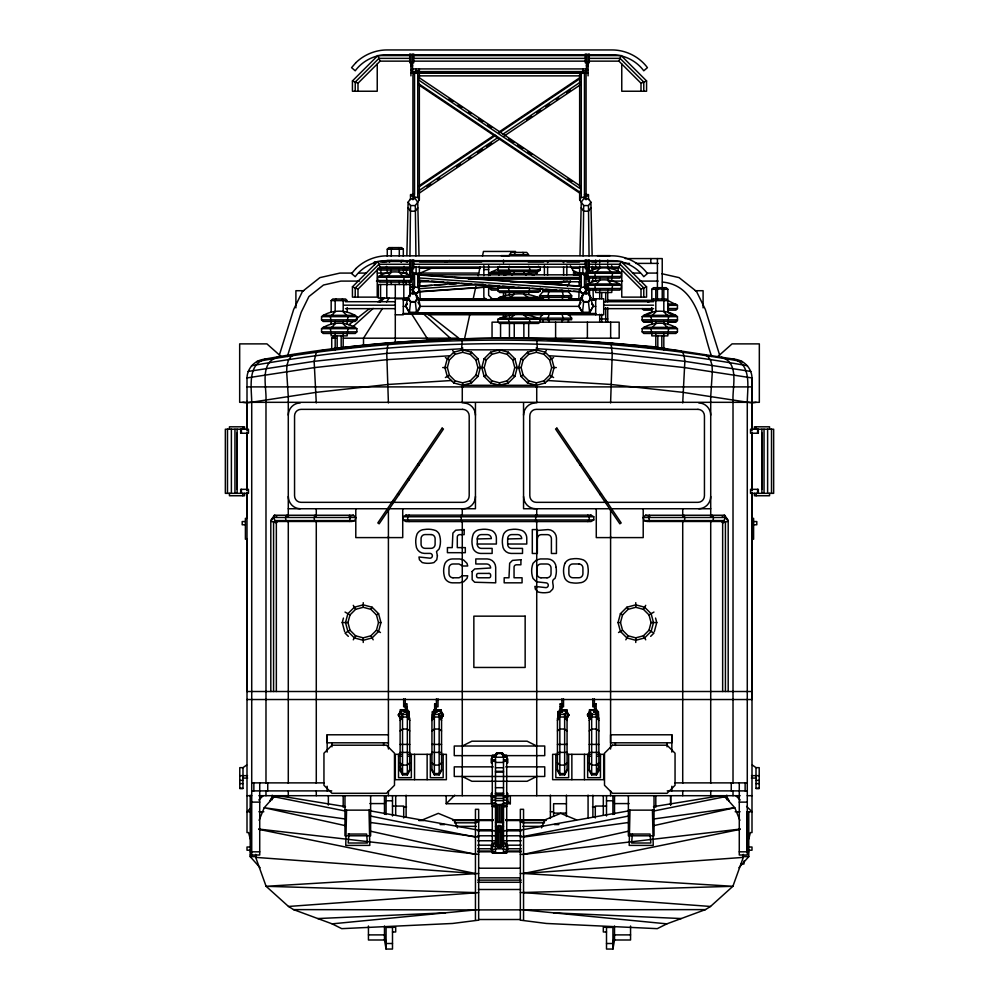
<?xml version="1.0" encoding="UTF-8"?>
<svg xmlns="http://www.w3.org/2000/svg" width="999" height="999" viewBox="0 0 999 999"><rect width="100%" height="100%" fill="white"/><g stroke="black" fill="none" stroke-linecap="round" stroke-linejoin="round"><path stroke-width="1.5" d="M247.003 538.611L247.003 691.508L751.997 691.508M247.003 493.369L247.003 518.356L245.404 518.356L245.404 539.198L247.003 539.198M247.003 490.284L247.003 432.53L247.003 490.671M247.003 429.458L247.003 401.323M316.283 521.128L316.283 783.266M316.283 516.483L316.283 508.741M388.411 734.789L327.16 734.789L327.16 742.806L388.411 742.806M388.411 536.625L388.411 749.013M400.424 713.336L400.424 709.677L404.832 709.765L404.832 712.349L407.629 712.349L407.904 715.434L409.265 714.472L409.228 711.525C395.379 712.287 409.515 710.127 407.617 712.624M404.832 709.765L404.832 710.439L400.424 710.514L400.424 709.677M407.03 709.914L407.03 703.783L405.432 703.783L405.432 711.85L405.432 710.426M404.832 709.914L407.629 709.914L407.629 710.689L404.745 710.689M432.467 711.563L432.467 719.005L432.467 711.563L436.863 711.912L434.053 711.912L434.053 709.977L441.271 709.74L441.271 713.398M441.271 709.74L441.271 710.564L436.863 710.439L440.896 711.113L443.369 714.922L441.146 718.706L443.106 715.659L441.333 711.75M566.77 713.386L566.77 709.727L559.552 709.964L559.552 714.497L559.565 711.563L562.362 711.563L559.552 711.9M565.159 709.727L565.159 710.564L565.159 709.789L566.77 710.739L559.552 710.739L559.552 709.964M566.77 709.727L566.77 710.564L562.362 710.389M589.547 713.373L589.547 709.715L593.955 709.765L593.955 712.349L596.753 712.349L597.027 715.434L598.389 714.472L598.351 711.525L593.955 711.887L596.753 711.887L596.753 709.952L596.753 710.726M610.589 536.625L610.589 749.013M670.641 804.869L670.641 795.704L670.641 805.057M671.84 734.789L671.84 742.806L610.589 742.806L610.589 734.789L671.84 734.789L671.84 752.11M710.714 521.128L710.714 783.266M710.714 516.483L710.714 396.615L712.324 371.853L712.075 365.497L710.501 360.09L707.804 356.306L704.332 354.595M523.551 920.154L523.551 809.315L520.342 809.315L520.342 920.154L546.391 923.463L657.255 928.658L666.882 923.85L705.444 909.614L710.501 906.468L732.904 886.288L743.293 857.379L743.293 854.357M751.997 490.284L751.997 432.53L751.997 490.671M751.997 429.458L751.997 377.922C751.822 368.918 745.017 361.001 736.151 359.465L651.585 346.516L550.287 338.811C477.497 336.363 404.82 340.184 332.517 348.801L360.402 346.403M409.228 711.525L409.228 718.98L409.265 714.472L407.904 718.081M596.74 712.624L596.753 711.887M598.351 711.525L598.351 718.98L598.389 714.472L598.389 718.293M409.565 285.115L409.627 280.494M409.677 275.874L409.765 269.718M409.94 255.856L410.527 205.557L408.116 202.185L410.527 198.813L415.334 198.813L417.744 202.185L419.006 255.494M582.542 297.427L582.604 292.807M582.867 272.789L582.941 266.633M583.079 255.856L583.666 205.557L579.657 199.763L579.657 192.008L581.256 189.348L417.744 79.408L419.343 84.228L419.343 199.763L415.334 205.557L415.921 255.856M559.577 712.649L559.565 711.563L557.966 711.563L557.966 719.005M406.081 284.703L406.168 281.631M406.368 273.938L406.493 269.33M406.855 255.494L408.116 202.185M578.858 298.539L579.058 290.846M579.183 286.238L579.308 281.631M579.47 275.474L579.707 266.258M579.994 255.494L581.256 202.185L583.666 198.813L588.473 198.813L590.884 202.185L592.145 255.494M434.053 711.912L434.078 712.649M432.742 718.231L434.94 713.673L434.053 712.374L436.863 712.374L436.863 709.789L436.863 710.476M434.94 713.673L433.416 717.157M441.146 712.262L438.786 714.198L440.759 718.269M560.427 713.673L558.241 718.231L560.239 715.009L559.552 712.374L562.362 712.374L562.362 709.789L562.362 710.476M566.77 710.739L565.159 710.389L566.82 711.75L564.285 714.198L565.584 717.195M566.258 718.269L568.868 714.922L566.82 711.75M629.994 810.139L629.195 845.404L653.234 845.404L652.434 810.139M348.963 834.053L348.164 843.006L367.407 843.006L366.608 834.053L347.964 834.053M434.053 712.374L433.778 715.459L432.417 714.497L432.417 718.331M559.552 712.374L559.278 715.459L557.917 714.497L558.478 716.708M632.392 834.053L631.593 843.006L650.836 843.006L650.037 834.053L629.994 834.053M461.238 515.159L461.238 521.565M535.676 521.565L535.676 515.159M501.91 754.432L502.709 754.857L502.872 753.558L501.91 752.821L497.09 752.821L496.128 753.558L495.492 757.155L496.128 753.558L502.872 753.558L503.508 757.155L502.872 753.558M606.505 931.98L603.309 931.98L603.309 927.272L606.505 927.272L606.505 949.05L612.924 949.05L614.522 939.997L614.522 926.011M247.003 430.756L247.003 377.922C247.178 368.918 253.983 361.001 262.849 359.465C395.879 335.252 532.33 332.267 666.483 348.801L638.598 346.403M495.492 757.629L495.816 756.031M464.31 339.885L469.93 313.961M473.089 299.363L475.874 286.513M478.184 275.836L480.169 266.683M482.48 256.006L483.466 251.436L515.534 251.436M276.823 516.146L274.425 515.247L273.489 517.47L274.95 520.579L277.347 521.478L351.923 521.478L354.995 520.579L355.769 517.47L353.446 515.247L274.425 515.247L270.804 520.279L270.804 691.508M748.788 838.923L750.399 832.579L751.997 832.579L751.997 492.519L751.997 699.525L247.003 699.525M344.643 631.568L342.232 622.564L343.444 618.069M347.952 622.564L350 614.934L355.594 609.34L363.236 607.292L370.866 609.34L376.461 614.934L378.509 622.564L376.461 630.207L370.866 635.801L363.236 637.849L355.594 635.801L350 630.207L347.952 622.564L342.232 622.564M447.352 367.57L449.4 359.927L454.995 354.345L462.624 352.297L470.267 354.345L475.861 359.927L477.909 367.57L475.861 375.212L470.267 380.806L462.624 382.854L454.995 380.806L449.4 375.212L447.352 367.57L442.719 367.57M380.956 622.564L378.584 631.43L372.09 637.924L363.236 640.297L354.37 637.924L347.877 631.43L345.504 622.564L347.877 613.698L354.37 607.217L363.236 604.845L372.09 607.217L378.584 613.698L380.956 622.564L378.509 622.564M462.624 385.302L471.491 382.929L477.984 376.436L480.357 367.57L477.984 358.703L471.491 352.222L462.624 349.837L453.758 352.222L447.277 358.703L444.905 367.57L447.277 376.436L453.758 382.929L462.624 385.302L536.376 385.302L545.229 382.929L551.723 376.436L554.095 367.57L551.723 358.703L545.229 352.222L536.376 349.837L462.624 349.837M481.768 367.57L484.14 358.703L490.634 352.222L499.5 349.837L508.366 352.222L514.847 358.703L517.22 367.57L514.847 376.436L508.366 382.929L499.5 385.302L490.634 382.929L484.14 376.436L481.768 367.57L484.215 367.57L486.263 359.927L491.858 354.345L499.5 352.297L507.13 354.345L512.724 359.927L514.772 367.57L512.724 375.212L507.13 380.806L499.5 382.854L491.858 380.806L486.263 375.212L484.215 367.57M536.376 385.302L527.509 382.929L521.016 376.436L518.643 367.57L521.016 358.703L527.509 352.222L536.376 349.837M521.091 367.57L523.139 359.927L528.733 354.345L536.376 352.297L544.005 354.345L549.6 359.927L551.648 367.57L549.6 375.212L544.005 380.806L536.376 382.854L528.733 380.806L523.139 375.212L521.091 367.57L518.643 367.57M618.044 622.564L620.416 613.698L626.91 607.217L635.764 604.845L644.63 607.217L651.123 613.698L653.496 622.564L651.123 631.43L644.63 637.924L635.764 640.297L626.91 637.924L620.416 631.43L618.044 622.564L620.491 622.564L622.539 614.934L628.134 609.34L635.764 607.292L643.406 609.34L649 614.934L651.048 622.564L649 630.207L643.406 635.801L635.764 637.849L628.134 635.801L622.539 630.207L620.491 622.564M654.357 631.568L656.768 622.564L655.556 618.069M500.299 830.893L501.098 828.296M500.299 831.83L501.098 825.686L498.701 825.411L498.701 844.854L500.299 844.854L500.299 828.296M279.358 355.095L293.681 309.403L302.497 291.408L319.93 277.622L339.972 273.077L352.447 273.077M287.325 356.493L301.149 312.375L308.903 296.566L323.476 285.04L340.871 281.094L359.44 281.094M497.09 754.432L496.291 754.857L497.09 752.821M548.126 299.987L549.2 297.315M549.2 314.148L547.589 319.755M259.091 820.316L264.223 807.729L274.001 796.74L278.521 795.728L345.504 806.668M269.842 801.323L271.016 798.488L273.851 797.314M589.273 61.139L618.918 61.139L621.216 55.594L646.565 80.931L646.565 91.234L621.765 91.234L621.765 63.998M589.273 267.045L618.918 267.045L621.216 261.488L646.565 286.825L646.565 297.128L621.765 297.128L621.765 269.892M541.533 827.846L544.83 819.917L560.689 813.348L576.56 819.917M514.248 254.72L515.209 252.41M502.734 805.082L502.734 820.466L501.123 822.102L497.877 822.102L496.703 821.415L496.703 819.517M503.508 822.339L502.709 822.801L502.734 845.204L499.5 847.764L496.703 846.141L496.703 844.255M347.24 321.453L348.002 316.633L343.194 311.825L343.194 300.612L342.395 299.001M347.24 333.466L348.002 328.659L343.194 323.851L343.194 321.453M675.923 304.021L667.869 304.021L668.631 305.332L667.869 310.14L675.923 310.14L677.447 308.529L677.447 305.332L667.832 300.512M667.869 321.453L668.631 316.633L663.823 311.825L663.823 300.612L663.024 299.001M667.869 333.466L668.631 328.659L663.823 323.851L663.823 321.453M413.998 72.64L412.924 74.775L412.924 199.363L414.535 196.154L412.924 196.154M335.976 299.001L335.177 300.612L335.177 311.825L330.369 316.633L331.131 321.453M392.083 247.615L391.283 249.213L391.283 256.231M580.731 72.64L579.657 74.775L579.657 186.638L581.256 186.651L417.744 76.711L419.343 78.859L419.343 68.756M656.605 287.687L655.806 289.298L655.806 299.113M656.605 299.001L655.806 300.612L655.806 311.825L650.998 316.633L651.76 321.453M400.362 711.713L400.949 712.624L399.113 716.146L400.949 719.068L398.326 714.897L402.023 709.765M401.461 716.208L402.684 713.86L400.949 712.624M589.485 711.713L590.072 712.624L588.236 716.146L590.072 719.068L587.449 714.897L591.146 709.765L591.146 710.539M591.808 713.86C585.951 722.202 595.666 713.361 590.072 712.624M412.924 276.973L414.535 274.113L417.744 274.113L417.744 287.287L419.343 290.06L417.744 292.832L412.924 292.707M414.535 274.113L414.535 287.287L412.924 290.01L414.535 292.832L412.924 292.532M415.334 293.306L415.334 293.806C418.843 299.563 422.927 307.267 416.533 312.787L415.334 301.623L417.744 297.465L415.334 293.306L410.527 293.306L408.116 297.465L405.719 306.044L409.328 312.787L589.672 312.787L593.281 306.044L589.073 294.855M579.657 276.973L581.256 274.113L584.465 274.113L586.076 276.885L586.076 293.806M400.124 770.691L400.124 718.256L402.535 714.397L407.342 714.397L409.752 718.256L409.752 770.691L407.342 774.887L402.535 774.887L400.124 770.691L401.336 768.581M439.16 774.887L441.558 770.691L441.558 718.256L439.16 714.397L434.353 714.397L431.943 718.256L431.943 770.691L434.353 774.887L439.16 774.887L439.16 714.397M564.647 774.887L567.057 770.691L567.057 718.256L564.647 714.397L559.84 714.397L557.442 718.256L557.442 770.691L559.84 774.887L564.647 774.887L564.647 714.397M596.465 774.887L598.876 770.691L598.876 718.256L596.465 714.397L591.658 714.397L589.248 718.256L589.248 770.691L591.658 774.887L596.465 774.887L596.465 714.397M586.076 292.707L581.256 292.832L579.657 290.06L581.256 286.438L417.744 274.937L419.343 277.959L419.343 290.06M400.549 712.225L398.589 715.634L400.936 718.244M401.536 716.283L402.684 713.86M589.672 712.225L587.712 715.634L588.236 716.146L590.009 717.419L591.97 714.01M409.927 294.855L408.116 297.977L410.527 302.135L409.328 312.787M414.535 287.287L412.924 290.06L414.535 292.707M407.155 303.546L405.719 306.044L409.328 312.287L416.533 312.287L420.142 306.044L417.982 302.297M453.758 382.929L454.995 380.806M470.267 354.345L471.491 352.222M536.376 273.439L538.598 269.593M490.634 382.929L491.858 380.806M507.13 354.345L508.366 352.222M353.271 639.81L355.594 635.801M370.866 609.34L372.09 607.217M567.444 286.251L570.404 281.131M579.657 290.06L581.256 287.287L581.256 274.113M527.509 382.929L528.733 380.806M544.005 354.345L546.328 350.324M581.256 297.465L583.666 301.623L582.467 312.787L578.858 306.356L581.256 297.465L583.666 293.306L588.473 293.306L590.884 297.465L588.473 302.135L589.672 312.787M583.666 293.306L581.256 297.977L583.666 302.135L588.473 302.135L590.884 297.465M581.018 302.297L578.858 306.044L582.467 312.287L589.672 312.287L593.281 306.044L591.845 303.546M625.811 639.81L628.134 635.801M643.406 609.34L645.729 605.332M499.463 271.953L498.701 275.399M401.336 764.897L400.124 766.945L401.336 768.993M597.664 768.993L598.876 766.945L597.664 764.897M407.155 303.946L405.719 306.356L403.309 306.356M584.465 292.707L586.076 290.01L584.465 287.15L584.465 274.113M409.752 769.542L407.342 773.551L402.535 773.551L400.124 769.542M441.558 769.542L439.16 773.551L434.353 773.551L431.943 769.542M567.057 769.542L564.647 773.551L559.84 773.551L557.442 769.542M598.876 769.542L596.465 773.551L591.658 773.551L589.248 769.542M401.561 716.358L402.847 714.01M401.598 717.17L402.897 714.16M590.059 718.244L592.02 714.16M566.82 718.194L568.868 714.922L566.396 711.113M566.233 719.105L568.069 716.171L566.233 712.649M432.779 717.257L434.79 714.085M558.279 717.257L560.289 714.085M400.786 711.088L398.326 714.897L400.549 718.681M589.672 718.681L587.449 714.897L589.909 711.088M382.467 308.454L363.511 338.186L363.511 345.904M386.588 301.985L389.061 298.114M566.645 718.706L568.593 715.659L566.645 712.262M412.924 199.763L414.535 196.154M579.657 199.763L581.256 197.352L581.256 71.566M406.905 714.06L408.941 718.206L406.755 713.636L407.629 712.349M598.064 718.206L595.879 713.636L596.753 712.349M400.362 718.169L400.786 717.544M589.485 718.169L588.099 713.948M400.124 720.466L402.535 717.007L407.342 717.007L409.752 720.466M431.943 720.466L434.353 717.007L439.16 717.007L441.558 720.466M557.442 720.466L559.84 717.007L564.647 717.007L567.057 720.466M589.248 720.466L591.658 717.007L596.465 717.007L598.876 720.466M417.744 207.842L415.334 211.201L410.527 211.201L408.116 207.842M589.06 255.856L588.473 205.557L590.884 202.185M590.884 207.842L588.473 211.201L583.666 211.201L581.256 207.842M277.347 521.478L276.348 522.864L270.804 521.203L273.489 517.47L355.769 517.47M349.051 516.146L349.75 515.247L350.274 517.47L349.4 521.478M248.164 371.441L314.148 361.338L386.75 353.396L461.638 348.751L462.325 338.698L388.886 343.256L387.799 344.643L386.75 353.396L388.411 402.934M568.431 290.097L568.431 291.696L571.64 295.704L571.64 297.315L539.585 297.315L539.585 295.704L542.782 291.696L542.782 290.097L556.643 290.097L545.779 289.211M540.384 300.312L542.782 297.315M542.782 314.148L539.585 318.157L571.64 318.157L571.64 319.755L539.585 319.755M509.39 266.209L508.479 267.345L509.39 271.503M509.39 286.988L508.479 288.124L509.39 292.27M508.479 298.514L514.248 294.355L514.248 292.27M409.091 515.159L407.704 516.758L407.704 519.967L409.091 521.565M587.824 521.565L589.21 519.967L589.21 516.758L587.824 515.159M738.923 867.731L748.788 856.63L748.788 811.737M356.818 319.842L355.294 321.453L323.077 321.453L321.553 319.842L321.553 316.633C331.443 309.365 346.928 309.365 356.818 316.633L356.818 319.842L321.553 319.842M356.818 331.868L355.294 333.466L323.077 333.466L321.553 331.868L321.553 328.659C331.443 321.391 346.928 321.391 356.818 328.659L356.818 331.868L321.553 331.868M619.817 271.953L587.587 271.953C597.789 266.508 611.875 266.121 621.341 273.264L621.341 276.473L619.817 278.072L587.587 278.072M621.341 285.289L586.076 285.289C595.966 278.022 611.45 278.022 621.341 285.289L621.341 288.499L619.817 290.097L587.587 290.097M677.447 331.868L675.923 333.466L643.706 333.466L642.182 331.868L642.182 328.659C652.072 321.391 667.557 321.391 677.447 328.659L677.447 331.868L642.182 331.868M377.235 63.998L377.235 91.234L352.435 91.234L352.435 80.931L377.784 55.594L409.727 55.594M357.992 91.234L357.992 83.229L380.082 61.139L409.727 61.139M331.168 300.612L332.767 299.001L345.592 299.001L347.202 300.612L331.168 300.612L331.168 311.825M387.275 256.231L387.275 249.213L388.886 247.615L401.71 247.615L403.309 249.213L403.309 256.231M377.235 269.892L377.235 297.128L352.435 297.128L352.435 286.825L377.784 261.488L409.727 261.488M357.992 297.128L357.992 289.136L380.082 267.045L409.727 267.045M547.44 262.65L549.475 260.614L561.75 260.614L563.786 262.65M563.786 281.019L561.75 283.054L549.475 283.054L552.372 282.205M647.752 302.272L651.798 300.512L651.798 289.298L653.408 287.687L666.233 287.687L667.832 289.298L667.832 312.537L675.923 316.046M409.752 762.687L407.342 765.084L402.535 765.084L400.124 762.687M441.558 762.687L439.16 765.084L434.353 765.084L431.943 762.687M446.191 796.091L446.191 803.72L454.745 795.179M650.661 636.363L653.958 633.066L649 630.207M567.057 762.687L564.647 765.084L559.84 765.084L557.442 762.687M598.876 762.687L596.465 765.084L591.658 765.084L589.248 762.687M250.237 808.528L247.003 811.737L250.062 811.737M258.841 799.987L263.149 795.704M722.177 516.146L724.575 515.247L725.511 517.47L724.05 520.579L721.653 521.478L647.077 521.478L644.005 520.579L643.231 517.47L645.554 515.247L724.575 515.247L728.196 520.279L728.196 691.508M352.734 326.885L373.164 308.391M379.97 302.222L384.503 298.114M717.719 356.643L732.067 343.881L759.327 343.881L759.327 402.322L239.673 402.322L239.673 343.881L266.933 343.881L281.281 356.643M389.26 262.188L391.283 260.439M411.413 282.08L379.183 282.08L377.659 280.482L377.659 277.272C387.125 270.13 401.211 270.517 411.413 275.961M489.885 275.399L489.885 273.264L491.408 271.953L498.151 269.031M651.76 322.165L643.706 322.165L642.182 320.554L642.182 316.633C652.072 309.365 667.557 309.365 677.447 316.633L677.447 320.554L675.923 322.165L667.869 322.165M682.979 516.146L684.028 515.247L684.802 517.47L684.552 520.579L683.503 521.478M400.124 730.968L402.535 729.033L407.342 729.033L409.752 730.968M431.943 730.968L434.353 729.033L439.16 729.033L441.558 730.968M557.442 730.968L559.84 729.033L564.647 729.033L567.057 730.968M589.248 730.968L591.658 729.033L596.465 729.033L598.876 730.968M331.73 348.976L331.73 338.186L335.389 335.327M348.763 324.825L353.634 321.016M356.069 319.106L369.455 308.604M377.972 301.923L382.842 298.114M538.399 266.209L540.222 267.345L540.222 270.117L538.399 271.503L499.725 271.503L497.902 270.117L497.902 267.345L499.725 266.209M540.222 288.124L540.222 290.896L538.399 292.27L499.725 292.27L497.902 290.896L497.902 288.124L499.725 286.988L513.848 286.988M540.222 322.053L538.399 323.439L499.725 323.439L497.902 322.053L497.902 319.28C510.739 312.924 527.372 312.924 540.222 319.28L540.222 322.053L492.045 322.165L492.045 338.186L619.168 338.186L619.168 322.165L540.471 322.165M242.994 767.657L242.994 788.498L239.785 788.498L239.785 767.657L242.994 767.657L246.666 765.022M589.897 479.657L591.221 478.758M590.009 479.82L591.333 478.921M600.137 494.755L601.448 493.843M604.545 501.273L605.881 500.374M610.227 509.64L611.55 508.741M610.302 509.74L611.625 508.841M419.031 185.789L493.706 135.577M498.851 132.118L579.969 77.585M419.343 186.638L495.616 135.352M499.5 132.742L579.657 78.859M419.031 190.597L497.564 137.8M502.722 134.328L579.969 82.393M427.097 186.801L430.981 184.191M437.437 179.845L440.022 178.109M456.83 166.808L460.714 164.198M468.469 158.978L471.053 157.243M477.522 152.897L482.692 149.425M486.575 146.816L491.745 143.332M526.648 119.868L531.818 116.396M536.987 112.912L540.871 110.302M546.041 106.831L549.925 104.221M556.381 99.875L558.978 98.139M566.733 92.919L570.604 90.31M419.031 193.282L500.149 138.749M504.008 136.151L579.969 85.077M511.825 275.087L514.248 273.576L514.248 271.503M499.725 297.377L497.902 298.514L540.222 298.514C527.922 292.17 512.524 292.719 499.725 297.377L538.399 297.377M495.492 804.944L502.297 804.482M495.492 818.593L496.291 818.131M495.492 826.41L496.291 825.936M503.508 830.144L495.492 830.144M445.392 377.522L449.4 375.212M475.861 359.927L477.984 358.703M484.14 376.436L486.263 375.212M512.724 359.927L514.847 358.703M521.016 376.436L523.139 375.212M549.6 359.927L553.608 357.617M403.134 516.758L405.906 515.159L591.008 515.159L593.781 516.758L593.781 519.967L591.008 521.565L405.906 521.565L403.134 519.967L403.134 516.758L593.781 516.758M350 630.207L345.042 633.066L348.339 636.363M376.461 614.934L378.584 613.698M589.16 516.221L591.008 515.159M618.531 632.517L622.539 630.207M649 614.934L653.958 612.062M577.06 460.739L578.471 459.965M579.969 465.022L581.381 464.248M710.426 516.146L712.2 515.247L713.523 517.47L713.086 520.579L711.313 521.478M462.275 746.016L471.89 741.196L527.11 741.196L536.725 746.016M536.725 776.473L527.11 781.28L471.89 781.28L462.275 776.473M294.668 354.595L291.196 356.306L288.499 360.09L286.925 365.497L286.676 371.853L288.286 396.615L288.286 516.483M383.229 262.188L387.275 260.439L399.3 260.439L401.323 262.188M643.706 316.046L651.798 312.537L651.798 307.617M420.142 273.077L431.368 268.269M445.392 262.262L449.6 260.452M641.008 91.234L641.008 83.229L646.565 80.931M641.008 297.128L641.008 289.136L646.565 286.825M422.44 819.917L438.311 813.348L454.17 819.917L457.467 827.846M277.61 357.205C259.315 362.462 266.658 386.513 265.984 400.025L265.984 783.266M266.733 358.866C246.84 362.837 251.573 387.687 251.723 402.21L251.723 855.019M503.883 275.299L509.44 273.576L528.683 273.576L534.228 275.299M351.398 515.846L353.446 515.247M537.35 530.481L548.051 529.582A8.604 8.541 -90 0 1 556.455 537.974L556.443 553.483L551.398 553.483L551.398 538.648A4.021 3.996 90 0 0 547.39 534.64L541.358 534.64A4.021 3.996 -90 0 0 537.35 538.648M409.752 752.397L400.124 752.397M441.558 752.397L431.943 752.397M567.057 752.397L557.442 752.397M598.876 752.397L589.248 752.397M520.342 854.382L523.551 854.382L628.408 831.218M654.233 825.524L734.777 807.729L739.909 820.316M400.124 744.405L409.752 744.405M431.943 744.405L441.558 744.405M557.442 744.405L567.057 744.405M589.248 744.405L598.876 744.405M740.271 829.332L523.551 873.488L520.342 873.488M520.342 837.075L628.846 815.996M653.271 811.101L724.999 796.74L734.777 807.729L654.607 818.868M629.108 810.801L520.342 830.157M653.496 806.668L720.479 795.728L724.999 796.74M256.618 361.601C417.033 332.992 581.967 332.992 742.382 361.601M251.511 365.759C415.272 336.313 583.728 336.313 747.489 365.759M247.003 377.922L314.26 367.62L386.913 359.677L449.488 355.794M756.118 402.322L751.997 402.934L682.717 392.332L610.589 384.44L547.489 380.519M475.449 920.154L475.449 809.315L478.658 809.315L478.658 920.154L452.609 923.463L341.745 928.658L332.118 923.85L293.556 909.614L288.499 906.468L266.096 886.288L255.707 857.379L255.707 854.357M523.551 837.075L628.396 822.514M523.551 854.382L740.234 829.07M388.886 343.256L318.294 350.974L316.296 352.46L314.148 361.338L316.283 402.934M332.118 923.85L475.449 909.902L705.444 909.614M363.511 346.129L369.705 345.604M374.35 345.204L380.544 344.667M386.738 344.131L391.396 343.731M397.59 343.206L403.783 342.669M409.977 342.133L417.719 341.471M420.829 341.208L448.713 338.811M743.293 857.379L523.551 873.488L732.904 886.288L520.342 892.606M288.499 906.468L478.658 892.606M419.28 286.051L459.39 283.229M573.551 275.2L579.72 274.762M420.829 286.226L431.618 285.464M434.702 285.252L445.504 284.49M450.137 284.166L456.306 283.728M576.635 275.262L579.72 275.05M419.343 288.686L483.154 284.191M417.744 291.708L499.5 285.951L488.698 285.19M538.061 283.241L567.382 281.181M499.5 286.238L417.744 291.983L417.744 292.832M539.61 283.416L570.466 281.243M451.511 380.519L388.411 384.44L316.283 392.332L247.003 402.934L242.882 402.322M317.782 918.556L445.454 912.824M413.736 55.594L585.264 55.594M589.273 55.594L621.216 55.594M409.727 58.367L378.933 58.367L355.219 82.08L355.219 91.234M413.736 58.367L585.264 58.367M589.273 58.367L620.067 58.367L643.781 82.08L643.781 91.234M413.736 61.139L585.264 61.139M410.926 61.975L412.525 61.975M586.475 61.975L588.074 61.975M410.926 62.775L409.727 62.775L409.727 53.958M412.525 62.775L413.736 62.775L413.736 53.958M586.475 62.775L585.264 62.775L585.264 53.958M588.074 62.775L589.273 62.775L589.273 53.958M410.926 65.31L412.525 65.31M586.475 65.31L588.074 65.31M410.926 65.984L412.525 65.984M586.475 65.984L588.074 65.984M412.475 68.919L586.525 68.919M410.926 69.992L412.525 69.992M586.475 69.992L588.074 69.992M416.133 70.767L419.343 70.767M582.867 70.767L586.076 70.767M412.475 71.591L583.366 71.591M412.525 72.39L586.475 72.39M410.926 73.202L583.366 73.202M588.074 73.202L586.475 73.202L586.475 53.958M418.693 75.862L580.307 75.862M584.465 194.555L588.473 194.568L588.473 199.638M410.527 195.866L412.924 195.866M586.076 195.866L588.473 195.866M586.076 196.154L584.465 196.154L586.076 199.363L586.076 68.756M414.535 197.352L417.744 197.352L419.343 199.763M581.256 197.352L584.465 197.352L586.076 199.763M410.527 205.557L415.334 205.557M583.666 205.557L588.473 205.557M387.275 249.213L403.309 249.213M501.098 255.632L509.44 255.632M597.29 255.632L610.114 255.632M625.187 258.579L662.225 258.579L662.225 299.413M400.636 260.439L403.309 260.439L407.355 262.188M413.736 261.488L585.264 261.488M589.273 261.488L621.216 261.488M377.56 261.863L374.45 261.863L374.45 264.922M380.669 261.863L386.875 261.863M419.505 261.863L481.668 261.863M528.184 261.863L543.768 261.863M566.957 261.863L579.495 261.863M591.77 261.863L596.59 261.863M623.451 263.386L629.532 263.386M635.614 263.386L658.179 263.386M409.727 264.26L378.933 264.26L355.219 287.987L355.219 297.128M413.736 264.26L585.264 264.26M589.273 264.26L620.067 264.26L643.781 287.987L643.781 297.128M413.736 267.045L585.264 267.045M497.902 267.345L540.222 267.345M410.926 267.869L412.525 267.869M586.475 267.869L588.074 267.869M419.63 268.269L480.119 268.269M571.615 268.269L579.37 268.269M591.77 268.269L596.428 268.269M610.377 268.269L618.131 268.269M412.924 268.456L377.659 268.456L379.183 270.055L411.413 270.055M410.926 268.681L409.727 268.681L409.727 259.852M412.525 268.681L413.736 268.681L413.736 259.852M586.475 268.681L585.264 268.681L585.264 259.852M588.074 268.681L589.273 268.681L589.273 259.852M483.841 269.568L488.648 269.568M497.902 270.117L540.222 270.117M410.926 271.204L412.525 271.204M586.475 271.204L588.074 271.204M410.926 271.878L412.525 271.878M586.475 271.878L588.074 271.878M491.408 271.953L509.715 271.953M358.691 273.077L366.483 273.077M377.41 273.077L388.324 273.077M402.36 273.077L407.043 273.077M419.518 273.077L478.783 273.077M528.021 273.077L537.375 273.077M573.251 273.077L579.482 273.077M632.517 273.077L640.309 273.077M646.553 273.077L657.467 273.077M489.885 273.264L510.452 273.264M587.537 273.264L621.341 273.264M412.924 273.401L416.133 273.401M579.657 273.401L582.867 273.401M417.145 274.825L580.307 274.825M583.416 274.825L586.525 274.825M379.183 275.961L412.525 275.886M586.475 275.886L588.074 275.886M587.537 276.473L621.341 276.473M377.659 277.272L411.463 277.272M454.42 277.497L580.257 277.497M468.444 278.296L580.257 278.296M410.926 279.096L412.525 279.096L412.525 259.852M468.406 279.096L580.257 279.096M588.074 279.096L586.475 279.096L586.475 259.852M377.659 280.482L411.463 280.482M376.461 281.094L379.558 281.094M591.583 281.094L596.228 281.094M610.164 281.094L622.539 281.094M639.56 281.094L658.129 281.094M418.693 281.768L443.556 281.768M510.377 281.768L580.307 281.768M587.587 283.978L619.817 283.978M414.535 286.988L410.527 286.988L410.527 293.806M584.465 286.988L588.473 286.988L588.473 293.806M410.527 287.15L417.744 287.287M581.256 287.287L588.473 287.15M497.902 288.124L528.134 288.124M489.885 286.351L489.885 288.499L498.701 288.499L498.701 286.351M587.537 288.499L621.341 288.499M657.417 288.948L662.225 288.948M651.798 289.298L658.478 289.298M663.024 287.687L663.823 289.298L667.832 289.298M410.527 289.673L412.924 289.673M586.076 289.673L588.473 289.673M498.114 290.097L491.408 290.097L489.885 288.499M303.696 290.709L295.904 290.709L295.904 307.867M695.304 290.709L703.096 290.709L703.096 307.867M497.902 290.896L540.222 290.896M542.782 291.696L568.431 291.696M499.5 292.495L510.189 292.495M586.076 292.532L584.465 292.832L586.076 290.06L584.465 287.287M411.725 293.806L415.334 293.806M583.666 293.806L587.275 293.806M539.585 295.704L571.64 295.704M408.479 298.114L378.284 298.114L378.284 284.515L412.312 284.515L412.312 287.537M395.292 298.763L403.309 298.763L403.309 314.797L395.292 314.797M420.379 298.813L485.539 298.813M491.745 298.813L499.5 298.813M538.286 298.813L542.944 298.813M569.318 298.813L578.621 298.813M592.582 298.813L603.708 298.763L603.708 314.797L595.691 314.797L595.691 298.763M419.642 299.138L486.313 299.138M490.434 299.138L499.213 299.138M538.199 299.138L543.693 299.138M568.431 299.138L579.358 299.138M403.309 299.638L407.967 299.638M418.831 299.638L580.169 299.638M591.033 299.638L595.691 299.638M403.309 300.062L407.967 300.062M418.831 300.062L580.169 300.062M591.033 300.062L595.691 300.062M418.082 300.312L580.918 300.312M607.23 300.262L651.236 300.262M408.116 297.465L410.527 301.623L415.334 301.623M583.666 301.623L588.473 301.623M345.417 301.71L395.292 301.71M603.708 301.71L653.583 301.71M343.856 305.182L395.292 305.182M603.708 305.182L653.583 305.182M668.631 305.332L677.447 305.332M420.142 306.356L578.858 306.356M595.691 306.356L593.281 306.356L591.845 303.946M345.417 308.654L395.292 308.654M603.708 308.654L653.583 308.654M668.631 308.529L677.447 308.529M403.309 313.499L595.691 313.499M403.309 313.923L595.691 313.923M539.585 314.148L571.64 314.148M428.134 314.747L504.158 314.747M527.422 314.747L542.944 314.747M567.769 314.747L595.691 314.747M323.077 315.334L355.294 315.334M643.706 315.334L675.923 315.334M321.553 316.633L356.818 316.633M642.182 316.633L677.447 316.633M499.725 318.157L538.399 318.157M599.7 318.956L607.717 318.956M497.902 319.28L540.222 319.28M323.077 327.36L355.294 327.36M643.706 327.36L675.923 327.36M321.553 328.659L356.818 328.659M642.182 328.659L677.447 328.659M331.73 338.186L335.989 338.186M343.356 338.186L458.853 338.186L427.222 313.374M477.909 367.57L480.357 367.57M514.772 367.57L517.22 367.57M551.648 367.57L556.281 367.57M247.003 386.9L751.997 386.9M288.286 508.741L475.449 508.741L475.449 402.934M710.714 508.741L523.551 508.741L523.551 402.934M643.231 517.47L725.511 517.47L728.196 521.203L722.652 522.864L721.653 521.478M751.997 518.356L753.596 518.356L753.596 539.198L751.997 539.198M403.134 519.967L593.781 519.967M354.995 520.579L274.95 520.579L273.576 522.489L273.576 691.508M644.005 520.579L724.05 520.579L725.424 522.489L725.424 691.508M245.404 521.565L242.195 521.565L242.195 524.775L245.404 524.775M753.596 521.565L756.805 521.565L756.805 524.775L753.596 524.775M477.285 538.961L491.333 538.598A4.008 4.008 0 0 0 487.325 534.59L481.293 534.59A4.008 4.008 0 0 0 477.285 538.598L477.285 544.38A4.008 4.008 0 0 0 481.293 548.389L492.132 548.389L492.132 553.434L480.631 553.434A8.579 8.579 0 0 1 473.301 549A21.466 21.466 0 0 1 473.301 533.978A8.579 8.579 0 0 1 480.631 529.545A21.941 21.941 0 0 1 491.945 530.594A8.579 8.579 0 0 1 496.378 537.937L496.378 544.018L477.285 544.018M507.667 538.961L521.715 538.598A4.008 4.008 0 0 0 517.707 534.59L511.675 534.59A4.008 4.008 0 0 0 507.667 538.598L507.667 544.38A4.008 4.008 0 0 0 511.675 548.389L522.514 548.389L522.514 553.434L511.013 553.434A8.579 8.579 0 0 1 502.622 545.042A21.466 21.466 0 0 1 503.683 533.978A8.579 8.579 0 0 1 511.013 529.545A21.941 21.941 0 0 1 522.327 530.594A8.579 8.579 0 0 1 526.76 537.937L526.76 544.018L507.667 544.018M452.997 577.784L459.016 577.784L462.487 575.786L467.719 575.786L467.02 578.396L463.636 581.78L459.677 582.829L452.322 582.829A8.604 8.541 90 0 1 444.992 578.396A21.316 21.141 -90 0 1 444.992 563.374A8.604 8.541 -90 0 1 452.322 558.953L459.677 558.941L463.636 560.002L467.02 563.374L467.719 565.996L462.487 565.996L459.016 563.985L452.997 563.985A4.021 3.996 90 0 0 448.976 567.994L448.988 573.776A4.021 3.996 -90 0 0 452.997 577.784M540.996 577.784L547.027 577.784M651.048 622.564L656.768 622.564M434.652 704.045L436.263 704.045M560.152 704.045L561.763 704.045M594.555 704.02L596.153 704.02M407.03 706.743L403.671 706.743L403.671 698.726M560.152 706.793L563.523 706.793L563.523 698.776M405.432 709.015L407.03 709.015L407.03 711.5M596.153 709.053L594.555 709.053L594.555 711.887L594.555 709.952M593.955 710.414L589.547 710.539L589.547 709.715M439.835 710.751L434.053 710.751L434.053 709.977M401.436 754.332L395.317 754.332L395.317 779.682L446.366 779.682L446.366 754.332L440.447 754.332M408.504 754.332L431.568 754.332M558.553 754.332L552.634 754.332L552.634 779.682L603.683 779.682L603.683 754.332L597.627 754.332M567.432 754.332L590.496 754.332M495.492 755.306L492.282 755.306L492.282 853.021L506.718 853.021L506.718 755.306L503.508 755.306M492.282 755.569L495.492 755.569M503.508 755.569L506.718 755.569M496.378 755.631L454.258 755.631L454.258 746.016L544.742 746.016L544.742 755.631L502.622 755.631M398.526 756.193L401.373 756.193M408.504 756.193L411.351 756.193M587.649 756.193L590.496 756.193M597.627 756.193L600.474 756.193M492.282 757.23L506.718 757.23M491.483 758.603L492.282 758.503M506.718 758.603L507.517 758.503L507.517 763.174L506.718 763.174M491.483 759.015L492.282 759.015M506.718 759.015L507.517 759.015M491.483 759.315L492.282 759.315M506.718 759.315L507.517 759.315M492.282 759.864L495.492 759.864M503.508 759.864L506.718 759.864M491.483 760.027L492.282 760.027M506.718 760.027L507.517 760.027M491.483 760.426L492.282 760.426M506.718 760.426L507.517 760.426M491.483 761.25L495.492 761.313M503.508 761.313L507.517 761.25M491.483 761.65L492.282 761.65M506.718 761.65L507.517 761.65M491.483 762.362L492.282 762.362M506.718 762.362L507.517 762.362M495.492 762.437L503.508 762.437M491.483 762.662L492.282 762.662M506.718 762.662L507.517 762.662M492.282 763.074L491.483 763.174L491.483 758.503M493.256 766.857L454.258 766.857L454.258 776.473L544.742 776.473L544.742 766.857L505.744 766.857M495.492 767.731L503.508 767.731M756.006 767.657L759.215 767.657L759.215 788.498L756.006 788.498L756.006 767.657L752.334 765.022M495.492 771.328L503.508 771.328M495.492 772.065L503.508 772.065M239.785 775.674L247.527 775.674M751.473 775.674L759.215 775.674M242.994 778.071L247.615 778.071M751.385 778.071L756.006 778.071M239.785 780.381L242.994 780.381M756.006 780.381L759.215 780.381M251.723 782.879L324.113 782.879M674.887 782.879L747.277 782.879M239.785 783.591L242.994 783.591M756.006 783.591L759.215 783.591M495.492 787.687L503.508 787.687M239.785 788.398L242.994 788.398M756.006 788.398L759.215 788.398M251.723 790.896L331.755 790.896M667.245 790.896L747.277 790.896M492.282 793.393L491.483 793.393L491.483 798.076L492.282 798.076M495.492 793.393L503.508 793.393M506.718 793.393L507.517 793.393L507.517 798.076L506.718 798.076M491.483 793.506L492.282 793.506M495.492 793.506L503.508 793.506M506.718 793.506L507.517 793.506M491.483 793.918L492.282 793.918M506.718 793.918L507.517 793.918M491.483 794.205L492.282 794.205M495.492 794.205L503.508 794.205M506.718 794.205L507.517 794.205M491.483 794.929L492.282 794.929M506.718 794.929L507.517 794.929M491.483 795.329L492.282 795.329M495.492 795.329L503.508 795.329M506.718 795.329L507.517 795.329M247.003 795.704L251.723 795.704M258.853 795.704L491.745 795.704M507.255 795.704L740.147 795.704M747.277 795.704L751.997 795.704M495.492 795.828L492.282 795.828L506.718 795.691L503.508 795.828M491.483 796.153L492.282 796.153M506.718 796.153L507.517 796.153M491.483 796.553L492.282 796.553M506.718 796.553L507.517 796.553M491.483 797.264L492.282 797.264M506.718 797.264L507.517 797.264M491.483 797.552L495.492 797.489M503.508 797.489L507.517 797.552M491.483 797.964L492.282 797.964M506.718 797.964L507.517 797.964M495.492 798.438L503.508 798.438M492.282 798.75L491.483 798.75L491.483 803.433M506.718 798.75L507.517 798.75L507.517 803.433L506.718 803.333M491.483 798.863L492.282 798.863M506.718 798.863L507.517 798.863M491.483 799.275L492.282 799.275M506.718 799.275L507.517 799.275M491.483 799.575L492.282 799.575M506.718 799.575L507.517 799.575M491.483 800.286L495.492 800.124M503.508 800.124L507.517 800.286M491.483 800.686L492.282 800.686M495.492 800.674L503.508 800.674M506.718 800.686L507.517 800.686M392.495 800.786L386.076 800.786L384.478 803.583L369.905 803.583M606.505 800.786L612.924 800.786L614.522 803.583L629.095 803.583M491.483 801.51L492.282 801.51M506.718 801.51L507.517 801.51M491.483 801.91L492.282 801.91M506.718 801.91L507.517 801.91M251.723 802.122L259.728 802.122M739.272 802.122L747.277 802.122M491.483 802.622L492.282 802.622M506.718 802.622L507.517 802.622M491.483 802.921L495.492 803.021M503.508 803.021L507.517 802.921M491.483 803.333L492.282 803.433M446.191 803.72L493.531 803.72M505.744 803.72L510.327 803.72L510.327 796.091M566.433 803.72L553.608 803.72L553.608 816.133M495.492 804.582L503.508 804.582M501.51 804.944L503.508 804.944M492.282 805.394L495.492 805.394M503.508 805.394L506.718 805.394M392.495 806.068L403.708 806.068L403.708 817.956M606.505 806.068L595.292 806.068L595.292 817.956M492.282 806.368L495.492 806.368M503.508 806.368L506.718 806.368M492.282 806.618L495.492 806.618M503.508 806.618L506.718 806.618M403.484 806.93L406.556 806.93M592.444 806.93L595.516 806.93M344.967 810.139L370.617 810.139M628.383 810.139L654.033 810.139M258.891 811.737L263.823 811.737M550.399 811.737L553.321 811.737M735.177 811.737L740.109 811.737M553.608 813.111L566.433 813.111M418.856 819.754L423.501 819.754M452.972 819.754L493.294 819.754M505.706 819.754L546.028 819.754M478.658 820.129L492.557 820.129M506.443 820.129L520.342 820.129M418.856 820.541L423.501 820.541M452.972 820.541L493.294 820.541M505.706 820.541L546.028 820.541M475.449 822.14L478.658 822.14M520.342 822.14L523.551 822.14M454.52 822.814L476.236 822.814M495.492 822.339L502.709 822.801M522.764 822.814L544.48 822.814M440.122 824.562L444.717 824.562M554.283 824.562L558.878 824.562M498.701 825.686L497.902 825.686L498.701 831.83M456.081 826.36L476.236 826.36M522.764 826.36L542.919 826.36M497.902 826.623L501.098 826.623M478.658 829.744L492.557 829.744M506.443 829.744L520.342 829.744M478.658 830.157L369.892 810.801M477.784 830.831L496.403 830.831M502.597 830.831L521.216 830.831M477.784 835.788L496.403 835.788M502.597 835.788L521.216 835.788M370.604 822.514L478.658 837.075M477.784 840.746L496.403 840.746M502.597 840.746L521.216 840.746M492.282 843.056L495.492 843.056M503.508 843.056L506.718 843.056M497.49 843.793L492.282 843.88M501.51 843.793L506.718 843.88M477.784 845.204L493.294 845.204M505.706 845.204L521.216 845.204M491.483 845.666L492.282 845.666M506.718 845.666L507.517 845.666M491.483 845.966L492.282 845.966M506.718 845.966L507.517 845.966M492.282 846.515L495.492 846.515M503.508 846.515L506.718 846.515M491.483 846.677L492.282 846.677M495.492 846.603L497.49 846.603M501.51 846.603L503.508 846.603M506.718 846.677L507.517 846.677M250.075 847.015L247.003 847.015L247.003 850.211L250.1 850.211M491.483 847.077L492.282 847.077M506.718 847.077L507.517 847.077M748.925 847.015L751.997 847.015L751.997 850.211L748.9 850.211M491.483 847.901L492.282 847.901M506.718 847.901L507.517 847.901M491.483 848.301L492.282 848.301M506.718 848.301L507.517 848.301M477.784 848.763L491.745 848.763M507.255 848.763L521.216 848.763M495.492 848.838L503.508 848.838M491.483 849.013L492.282 849.013M506.718 849.013L507.517 849.013M491.483 849.312L495.492 849.412M503.508 849.412L507.517 849.312M492.282 849.837L491.483 849.724L491.483 845.154M506.718 849.837L507.517 849.724L507.517 845.154M477.784 851.036L493.294 851.036M505.706 851.036L521.216 851.036M250.212 851.822L259.728 851.822M477.784 851.822L495.492 851.785M503.508 851.785L521.216 851.822M739.272 851.822L748.788 851.822M492.282 852.759L506.718 852.759M258.766 829.07L478.658 854.382M250.212 855.019L259.728 855.019L259.728 782.879M250.212 795.216L250.212 856.63L256.381 856.63M742.619 856.63L748.788 856.63M740.883 863.998L743.98 863.998L743.98 860.926M478.658 868.218L520.342 868.218M478.658 873.488L266.096 886.288L475.449 892.606M478.658 877.834L520.342 877.834M477.784 880.131L521.216 880.131M477.784 882.279L521.216 882.279M478.471 889.497L520.529 889.497M478.658 919.517L520.342 919.517M392.495 927.422L386.076 927.422L386.076 949.05L392.495 949.05L392.495 927.272L395.691 927.272L395.691 931.98L392.495 931.98M606.505 927.422L612.924 927.422L612.924 949.05M368.444 934.889L384.478 934.889L386.076 943.506L392.495 943.506M630.556 934.889L614.522 934.889L612.924 943.506L606.505 943.506M386.076 949.05L384.478 939.997L368.444 939.997L368.444 926.011M614.522 939.997L630.556 939.997L630.556 926.011M293.556 909.614L475.449 909.902M553.546 912.824L681.218 918.556M682.717 402.934L684.852 361.338L684.153 356.056L682.704 352.46L680.706 350.974L610.114 343.256L536.675 338.698L537.362 348.751L612.25 353.396L684.852 361.338L750.836 371.441M549.512 355.794L612.087 359.677L684.74 367.62L751.997 377.922L751.997 430.756M581.256 286.164L417.744 274.65L419.343 277.397M419.343 277.959L579.657 289.248M419.28 280.307L428.534 280.956M431.618 281.181L442.42 281.943M447.053 282.267L456.306 282.917M460.939 283.241L471.728 284.003M474.812 284.216L485.614 284.977M502.584 286.176L513.386 286.925M518.006 287.262L527.272 287.912M531.893 288.236L542.694 288.998M559.665 290.185L570.466 290.946M573.551 291.159L581.256 291.708M419.28 280.594L581.256 291.983L581.256 292.832M255.707 857.379L475.449 873.488L258.729 829.332M523.551 892.606L710.501 906.468M550.287 338.811L578.171 341.208M581.281 341.471L589.023 342.133M595.217 342.669L601.41 343.206M607.604 343.731L612.262 344.131M618.456 344.667L624.65 345.204M629.295 345.604L635.489 346.129M523.551 909.902L666.882 923.85M344.393 818.868L264.223 807.729L344.767 825.524M274.001 796.74L345.729 811.101M370.154 815.996L475.449 837.075M370.604 831.218L475.449 854.382M661.887 273.726L679.07 277.622L696.503 291.408L705.319 309.403L719.642 355.095M662.474 282.08C698.875 285.439 701.872 329.658 711.675 356.493M645.554 515.247L647.602 515.846M732.267 358.866C752.16 362.837 747.427 387.687 747.277 402.21L747.277 855.019L739.272 855.019L739.272 782.879M440.646 713.186L443.369 714.922L441.333 718.194L442.719 713.973L440.896 711.113M721.39 357.205C739.685 362.462 732.342 386.513 733.016 400.025L733.016 783.266M352.435 80.931L357.992 83.229M352.435 286.825L357.992 289.136M725.149 797.314L727.984 798.488L729.158 801.323M573.251 270.679L578.858 273.077M288.574 516.146L286.8 515.247L285.477 517.47L285.914 520.579L287.687 521.478M420.529 459.965L421.94 460.739M417.619 464.248L419.031 465.022M521.016 358.703L523.139 359.927M549.6 375.212L553.608 377.522M484.14 358.703L486.263 359.927M512.724 375.212L514.847 376.436M445.392 357.617L449.4 359.927M475.861 375.212L477.984 376.436M620.416 613.698L622.539 614.934M405.906 515.159L407.754 516.221M345.042 612.062L350 614.934M376.461 630.207L380.469 632.517M496.703 804.482L497.49 804.944M502.709 818.131L503.508 818.593M502.709 825.936L503.508 826.41M526.298 275.087L523.863 273.576L523.863 271.503M449.075 98.851L452.959 101.461M458.129 104.932L462.013 107.542M468.469 111.888L471.053 113.624M478.808 118.844L482.692 121.453M487.862 124.925L491.745 127.535M508.553 138.836L513.723 142.308M517.594 144.917L522.777 148.389M527.947 151.873L531.818 154.483M568.019 178.821L571.903 181.431M419.343 84.228L579.657 192.008M419.031 85.077L579.969 193.282M407.779 478.758L409.103 479.657M407.667 478.921L408.991 479.82M397.552 493.843L398.863 494.755M393.119 500.374L394.455 501.273M387.45 508.741L388.773 509.64M387.375 508.841L388.698 509.74M316.021 516.146L314.972 515.247L314.198 517.47L314.448 520.579L315.497 521.478M406.081 298.114L408.354 300.162M423.101 313.524L450.337 338.186M735.851 795.704L740.159 799.987M746.615 806.393L751.997 811.737L746.89 811.737L746.89 851.822M618.918 61.139L641.008 83.229M618.918 267.045L641.008 289.136M493.631 300.262L488.648 295.279L488.648 286.039M486.763 300.2L483.841 297.277L483.841 286.501M507.117 800.524L510.327 803.72M642.182 308.529L643.706 310.14L651.76 310.14L650.998 308.529M250.212 856.63L260.077 867.731M528.721 266.209L529.645 267.345L529.645 270.117L528.683 273.576M529.645 298.514L523.863 294.355L523.863 292.27M568.431 297.315L570.841 300.312M568.431 314.148L571.64 318.157M610.114 343.256L611.201 344.643L612.25 353.396L610.589 402.934M649.949 516.146L649.25 515.247L648.726 517.47L649.6 521.478M509.39 323.439L508.479 319.28L514.248 315.135L514.248 313.049M595.879 713.636L598.026 717.232M406.755 713.636L408.903 717.232M411.413 313.624L427.072 338.186L427.072 341.271M597.402 717.132L596.028 714.06M564.285 714.198L566.283 717.469L564.497 713.885M438.786 714.198L440.796 717.469L442.569 716.171L440.746 712.649M570.404 265.746L574.85 273.439M527.509 352.222L528.733 354.345M544.005 380.806L545.229 382.929M490.634 352.222L491.858 354.345M507.13 380.806L508.366 382.929M626.91 607.217L628.134 609.34M643.406 635.801L645.729 639.81M452.672 350.324L454.995 354.345M470.267 380.806L471.491 382.929M353.271 605.332L355.594 609.34M370.866 635.801L373.189 639.81M564.348 714.035L566.296 717.444M438.848 714.035L440.809 717.444L438.998 713.885M597.664 768.581L598.876 770.691M398.501 247.615L399.3 249.213L399.3 256.231M651.76 333.466L650.998 328.659L655.806 323.851L655.806 321.453M331.131 333.466L330.369 328.659L335.177 323.851L335.177 321.453M502.297 819.517L502.734 820.466M502.297 844.255L502.734 845.204M522.902 252.41L523.863 254.72M377.784 55.594L380.082 61.139M377.784 261.488L380.082 267.045M562.025 297.315L563.086 299.987M562.025 314.148L563.623 319.755M501.91 752.821L502.709 754.857M408.716 716.683L409.265 718.293M497.902 828.296L498.701 830.893M250.212 838.923L248.601 832.579L247.003 832.579L247.003 492.519M503.184 756.031L503.508 757.629M496.128 753.558L496.291 754.857M592.432 266.258L592.557 270.866M592.719 277.01L592.832 281.631M593.044 289.31L593.281 298.539M419.293 266.258L419.53 275.474M419.692 281.631L419.817 286.238M419.942 290.846L420.142 298.539M596.74 711.538L596.79 714.472M407.617 711.538L407.667 714.472M589.198 266.633L589.273 272.789M589.335 277.41L589.422 283.579M589.497 289.735L589.572 295.891M416.059 266.633L416.133 272.789M416.396 292.807L416.458 297.427M557.966 711.563L557.966 712.637M402.023 709.677L402.023 710.514M771.503 429.22L771.503 493.344M769.555 429.22L769.555 426.81L754.457 426.81L754.457 429.22M769.555 493.344L769.555 495.754L754.457 495.754L754.457 493.344M767.619 429.22L767.619 493.344M764.035 429.22L764.035 493.344M762.237 433.229L762.237 489.335M761.875 429.22L761.875 493.344M758.328 429.22L758.328 433.229L750.536 433.229L750.536 429.22L773.651 429.22L773.651 493.344L750.536 493.344L750.536 489.335L758.328 489.335L758.328 493.344M757.604 429.22L757.604 433.229M757.604 489.335L757.604 493.344M756.193 426.81L756.193 429.22M756.193 493.344L756.193 495.754M745.129 782.879L745.129 790.896M733.016 791.046L733.016 795.704M731.256 782.879L731.256 790.896M726.748 795.179L726.748 799.712M722.652 521.94L722.652 691.508M710.714 791.046L710.714 795.704M682.717 508.741L682.717 516.483M682.717 521.128L682.717 783.266M682.717 791.046L682.717 795.704M671.84 786.25L671.84 790.896M667.832 321.453L667.832 324.563M667.832 333.466L667.832 335.876L651.798 335.876L651.798 333.466M667.032 742.806L667.032 746.815M663.823 289.298L663.823 299.113M663.823 333.466L663.823 349.875M661.825 335.876L661.825 348.326M657.817 335.876L657.817 348.326M657.417 258.579L657.417 299.413M655.806 333.466L655.806 348.326M655.806 796.415L655.806 807.242M654.033 795.704L654.033 835.788L628.383 835.788L628.383 795.704M651.798 321.453L651.798 324.563M650.799 258.579L650.799 263.386M643.206 508.741L643.206 537.599L596.278 537.599L596.278 508.741M635.764 602.659L635.764 607.292M635.764 637.849L635.764 642.482M618.131 267.869L618.131 272.677M615.396 742.806L615.396 745.479M614.522 795.941L614.522 814.322M612.924 796.278L612.924 814.485M611.725 265.647L611.725 268.456M611.725 280.482L612.524 273.264L607.717 268.456L607.717 265.647M610.651 322.165L610.651 338.186M610.589 508.741L610.589 537.599M610.589 790.896L610.589 795.704M607.717 260.04L607.717 262.837M607.717 278.072L607.717 280.482L612.524 285.289L611.725 292.495L595.691 292.495L594.892 285.289L599.7 280.482L599.7 278.072M607.717 290.097L607.717 301.835M607.717 307.58L607.717 322.153M606.505 795.641L606.505 816.008M605.706 292.495L605.706 301.835M605.706 307.58L605.706 322.153M603.309 795.641L603.309 814.984M601.698 292.495L601.698 298.726M601.698 314.285L601.698 322.153M600.474 754.332L600.474 777.684L587.649 777.684L587.649 754.332M599.7 260.04L599.7 262.837M599.7 265.647L599.7 268.456L594.892 273.264L595.691 280.482M599.7 290.097L599.7 298.726M599.7 314.285L599.7 322.153M596.153 711.887L596.153 703.82L594.555 703.82L594.555 709.228M595.691 260.04L595.691 262.837M595.691 265.647L595.691 268.456M594.393 698.763L594.393 706.78L592.794 706.78L592.794 698.763M592.882 795.192L592.882 816.907M591.658 714.397L591.658 774.887M588.074 53.958L588.074 75.862M588.074 259.852L588.074 281.768M588.074 795.117L588.074 818.019M587.387 322.165L587.387 338.186M586.076 275.437L586.076 273.189L579.657 273.189L579.657 285.751M584.465 73.114L584.465 197.352M584.44 754.332L584.44 779.682M582.867 68.756L582.867 73.439M582.867 273.189L582.867 274.113M571.865 754.332L571.865 779.682M568.656 754.332L568.656 777.684L555.831 777.684L555.831 754.332M568.431 319.755L568.431 322.165M566.833 265.697L566.833 274.9M566.433 795.117L566.433 816.47M563.623 267.02L563.623 275.262M563.623 297.315L562.025 290.097M562.025 319.755L562.025 322.165M561.913 698.776L561.913 706.793M560.152 710.476L560.152 703.833L561.763 703.833L561.763 711.9L561.763 709.065L560.152 709.065L560.152 711.563M559.84 714.397L559.84 774.887M555.606 322.165L555.606 338.186M550.399 795.117L550.399 818.468M549.2 290.097L547.589 297.315M549.2 319.755L549.2 322.165M547.589 267.02L547.589 275.262M544.393 265.697L544.393 274.9M542.782 319.755L542.782 322.165M536.725 386.9L536.725 402.934M536.725 508.741L536.725 516.183M536.725 520.654L536.725 795.704M536.376 347.664L536.376 352.297M536.376 382.854L536.376 387.475M529.645 288.124L528.683 294.355M528.683 313.049L528.683 315.135M528.683 338.186L528.683 323.439L529.645 322.053L529.645 319.28L523.863 315.135L523.863 313.049M523.863 323.439L523.863 338.186M514.248 323.439L514.248 338.186M509.44 271.503L509.44 273.576M509.44 292.27L509.515 295.617M509.515 312.724L509.515 316.333M509.44 323.439L509.44 338.186M505.506 292.495L505.506 295.617M505.506 312.724L505.506 317.782M503.508 260.04L503.508 262.837M503.508 292.495L503.508 297.165M503.508 312.724L503.508 317.782M503.508 754.432L503.508 853.109M502.297 804.133L502.297 821.415M502.297 829.22L502.297 846.141M501.123 804.857L501.123 822.102M501.123 829.907L501.123 847.164M500.561 323.614L500.561 338.186M499.5 349.837L499.5 352.297M499.5 382.854L499.5 385.302M499.5 804.757L499.5 822.352M499.5 844.829L499.5 847.764M497.877 804.857L497.877 822.102M497.877 829.907L497.877 847.164M496.703 804.133L496.703 821.415M496.703 829.22L496.703 846.141M496.266 805.082L496.266 820.466M496.291 822.801L496.266 845.204M495.492 754.432L495.492 853.109M488.648 265.597L488.648 275.612M483.841 265.597L483.841 275.724M462.624 347.664L462.624 352.297M462.624 382.854L462.624 387.475M462.275 386.9L462.275 402.934M462.275 508.741L462.275 516.183M462.275 520.641L462.275 795.704M443.169 754.332L443.169 777.684L430.344 777.684L430.344 754.332M438.024 698.788L438.024 706.805L436.426 706.805L436.426 698.788M434.652 710.489L434.652 703.845L436.263 703.845L436.263 711.912L436.263 709.078L434.652 709.078L434.652 711.563M434.353 714.397L434.353 774.887M427.135 754.332L427.135 779.682M419.343 275.786L419.343 273.189L412.924 273.189L412.924 293.806M417.744 72.852L417.744 197.352M417.744 297.465L415.334 302.135L410.527 301.623M416.133 68.756L416.133 73.439M416.133 273.189L416.133 274.113M414.535 71.566L414.535 194.555L410.527 194.568L410.527 199.638M414.56 754.332L414.56 779.682M412.525 53.958L412.525 73.202M411.351 754.332L411.351 777.684L398.526 777.684L398.526 754.332M410.926 53.958L410.926 75.862M410.926 259.852L410.926 281.768M410.027 284.515L410.027 296.603M407.629 709.914L407.629 714.447M407.342 714.397L407.342 774.887M406.118 795.192L406.118 816.907M405.269 698.726L405.269 706.743M404.108 266.321L403.309 272.465M403.808 284.515L403.808 298.114M403.309 284.49L404.108 277.272L399.3 272.465L399.3 270.055M402.722 508.741L402.722 537.599L355.794 537.599L355.794 508.741M402.535 714.397L402.535 774.887M399.3 282.08L399.3 284.49M395.691 795.641L395.691 814.984M395.292 284.515L395.292 342.819M392.495 795.641L392.495 816.008M391.283 270.055L391.283 272.465L386.476 277.272L387.275 284.49M391.283 282.08L391.283 284.49M388.411 508.741L388.411 537.599M388.411 790.896L388.411 795.704M387.275 272.465L386.476 266.321M386.788 284.515L386.788 298.114M386.076 796.278L386.076 814.485M384.478 795.941L384.478 814.322M384.478 926.011L384.478 939.997M383.604 742.806L383.604 745.479M380.869 269.368L380.869 273.876M380.557 284.515L380.557 298.114M370.617 795.704L370.617 835.788L344.967 835.788L344.967 795.704M369.006 810.139L369.805 845.404L345.766 845.404L346.566 810.139M363.236 602.659L363.236 607.292M363.236 637.849L363.236 642.482M347.202 307.617L347.202 311.825M347.202 321.453L347.202 323.851M347.202 333.466L347.202 335.876L331.168 335.876L331.168 333.466M343.194 333.466L343.194 348.326M343.194 796.415L343.194 807.242M341.183 335.876L341.183 348.326M337.175 335.876L337.175 348.326M335.177 333.466L335.177 349.875M331.968 742.806L331.968 746.815M331.168 321.453L331.168 323.851M328.359 795.704L328.359 805.057M327.16 734.789L327.16 752.11M327.16 786.25L327.16 790.896M316.283 791.046L316.283 795.704M288.286 521.128L288.286 783.266M288.286 791.046L288.286 795.704M276.348 521.94L276.348 691.508M272.252 795.179L272.252 799.712M267.744 782.879L267.744 790.896M265.984 791.046L265.984 795.704M253.871 782.879L253.871 790.896M244.543 429.22L244.543 426.81L229.445 426.81L229.445 429.22M244.543 493.344L244.543 495.754L229.445 495.754L229.445 493.344M242.807 426.81L242.807 429.22M242.807 493.344L242.807 495.754M241.396 429.22L241.396 433.229M241.396 489.335L241.396 493.344M240.672 429.22L240.672 433.229L248.464 433.229L248.464 429.22L225.349 429.22L225.349 493.344L248.464 493.344L248.464 489.335L240.672 489.335L240.672 493.344M237.125 429.22L237.125 493.344M236.763 433.229L236.763 489.335M234.965 429.22L234.965 493.344M231.381 429.22L231.381 493.344M227.497 429.22L227.497 493.344M556.081 567.332A21.316 21.141 -90 0 1 555.019 578.396C550.062 580.581 554.832 585.364 552.672 589.173L549.837 592.02A23.389 23.202 90 0 1 538.186 592.02L535.352 589.173L534.89 586.425L545.879 587.624A2.398 2.385 90 0 0 548.289 585.227A2.398 2.385 90 0 0 545.879 582.829L536.376 581.78L533.004 578.396A21.466 21.466 0 0 1 533.004 563.374L536.376 560.002L540.334 558.941L547.689 558.941A8.604 8.541 -90 0 1 556.093 567.332M300.2 508.741A12.363 12.075 -90 0 1 288.286 496.553M288.286 415.122A12.363 12.075 90 0 1 300.2 402.934M463.536 402.934A12.363 12.075 -90 0 1 475.449 415.122M475.449 496.553A12.363 12.075 -90 0 1 463.536 508.741M535.464 508.741A12.363 12.075 90 0 1 523.551 496.553M523.551 415.122A12.363 12.075 -90 0 1 535.464 402.934M698.801 402.934A12.363 12.075 -90 0 1 710.714 415.122M710.714 496.553A12.363 12.075 -90 0 1 698.801 508.741M540.996 577.784A4.021 3.996 90 0 1 536.987 573.776L536.987 567.994A4.021 3.996 -90 0 1 540.996 563.998L547.027 563.985A4.021 3.996 90 0 1 551.036 567.994L551.036 573.776A4.021 3.996 -90 0 1 547.027 577.784M439.672 709.74L439.672 710.564L439.672 709.789M434.066 711.563L434.053 714.51L434.066 711.563M464.173 529.57L464.148 534.64L459.702 534.64A2.41 2.398 -90 0 0 457.292 537.037L457.292 547.614L465.309 547.614L465.309 552.684L447.415 552.684L447.415 547.614L452.222 547.614L452.897 533.079L455.731 530.232L464.173 529.57M520.929 559.715L520.904 564.785L516.458 564.785A2.41 2.41 0 0 0 514.048 567.195L514.048 577.772L522.065 577.772L522.065 582.829L504.17 582.829L504.17 577.772L508.978 577.772L509.652 563.236L512.487 560.389L520.929 559.715M437.412 555.794L436.75 559.752L433.916 562.587A23.389 23.202 90 0 1 422.265 562.587L419.43 559.752L418.968 556.992L429.957 558.191A2.398 2.385 90 0 0 432.367 555.806A2.398 2.385 90 0 0 429.957 553.396L424.413 553.409A8.604 8.541 90 0 1 416.009 545.017A21.316 21.141 -90 0 1 417.082 533.953A8.604 8.541 -90 0 1 424.413 529.52A22.278 22.103 -90 0 1 435.726 530.569A8.604 8.541 90 0 1 439.11 533.953A21.316 21.141 -90 0 1 439.11 548.963L436.501 551.573L437.412 555.794M472.152 571.49L472.152 579.707L474.675 582.242L495.691 582.829L495.691 567.332A8.579 8.579 0 0 0 487.3 558.941L475.799 558.941L475.799 563.985L486.638 563.985A4.008 4.008 0 0 1 490.646 567.994L474.675 568.955L472.152 571.49M442.12 428.134L377.822 522.927L379.145 523.826L443.444 429.033L442.12 428.134M511.363 252.41L509.44 254.72L528.683 254.72L526.748 252.41L511.363 252.41M355.869 62.675L351.573 67.645L355.219 70.792C362.625 60.764 374.812 54.67 387.275 54.758L611.725 54.758C624.188 54.67 636.375 60.764 643.781 70.792L647.427 67.645C639.185 56.593 625.661 49.9 611.888 49.95L387.113 49.95C375.537 49.938 364.173 54.608 355.869 62.675M355.869 268.569L351.573 273.551L355.219 276.686C362.625 266.671 374.812 260.564 387.275 260.664L611.725 260.664C624.188 260.564 636.375 266.671 643.781 276.686L647.427 273.551C639.185 262.5 625.661 255.794 611.888 255.844L387.113 255.844C375.537 255.831 364.173 260.502 355.869 268.569M677.447 319.842L675.923 321.453L643.706 321.453L642.182 319.842L677.447 319.842M653.408 299.001L651.798 300.612L667.832 300.612L666.233 299.001L653.408 299.001M331.968 745.204L323.951 753.221L323.951 785.289L331.968 793.306L386.476 793.306L394.493 785.289L394.493 753.221L386.476 745.204L331.968 745.204M612.524 745.204L604.507 753.221L604.507 785.289L612.524 793.306L667.032 793.306L675.049 785.289L675.049 753.221L667.032 745.204L612.524 745.204M556.88 428.134L555.556 429.033L619.855 523.826L621.178 522.927L556.88 428.134M462.712 409.353L301.024 409.353A6.568 6.419 90 0 0 294.555 415.971L294.555 495.704A6.568 6.419 -90 0 0 301.024 502.335L462.712 502.335A6.568 6.419 -90 0 0 469.193 495.704L469.193 415.971A6.568 6.419 -90 0 0 462.712 409.353M697.976 409.353L536.288 409.353A6.568 6.419 -90 0 0 529.807 415.971L529.807 495.704A6.568 6.419 90 0 0 536.288 502.335L697.976 502.335A6.568 6.419 90 0 0 704.445 495.704L704.445 415.971A6.568 6.419 90 0 0 697.976 409.353M537.35 529.582L532.305 529.582L532.305 553.483L537.35 553.483L537.35 529.582M431.106 534.565L425.075 534.565A4.021 3.996 90 0 0 421.066 538.573L421.066 544.355A4.021 3.996 -90 0 0 425.075 548.351L431.106 548.351A4.021 3.996 90 0 0 435.114 544.355L435.114 538.573A4.021 3.996 -90 0 0 431.106 534.565M578.908 563.96L572.889 563.96A4.021 3.996 -90 0 0 568.868 567.969L568.881 573.751A4.021 3.996 -90 0 0 572.889 577.759L578.908 577.759A4.021 3.996 90 0 0 582.929 573.751L582.917 567.969A4.021 3.996 -90 0 0 578.908 563.973M489.035 573.414L478.209 573.414A1.598 1.598 0 0 0 476.823 574.213A3.821 3.821 0 0 0 476.823 576.985A1.598 1.598 0 0 0 478.209 577.784L489.035 577.784A1.598 1.598 0 0 0 490.434 576.985A3.821 3.821 0 0 0 490.434 574.213A1.598 1.598 0 0 0 489.035 573.414M525.149 616.158L473.851 616.158L473.851 667.457L525.149 667.457L525.149 616.158M564.885 563.361A21.316 21.141 -90 0 0 564.885 578.371A8.604 8.541 90 0 0 572.227 582.804A22.278 22.103 90 0 0 579.582 582.804A8.604 8.541 90 0 0 586.913 578.371A21.316 21.141 -90 0 0 587.974 567.307A8.604 8.541 90 0 0 583.528 559.977A22.278 22.103 -90 0 0 572.227 558.916A8.604 8.541 -90 0 0 564.885 563.361"/></g></svg>
